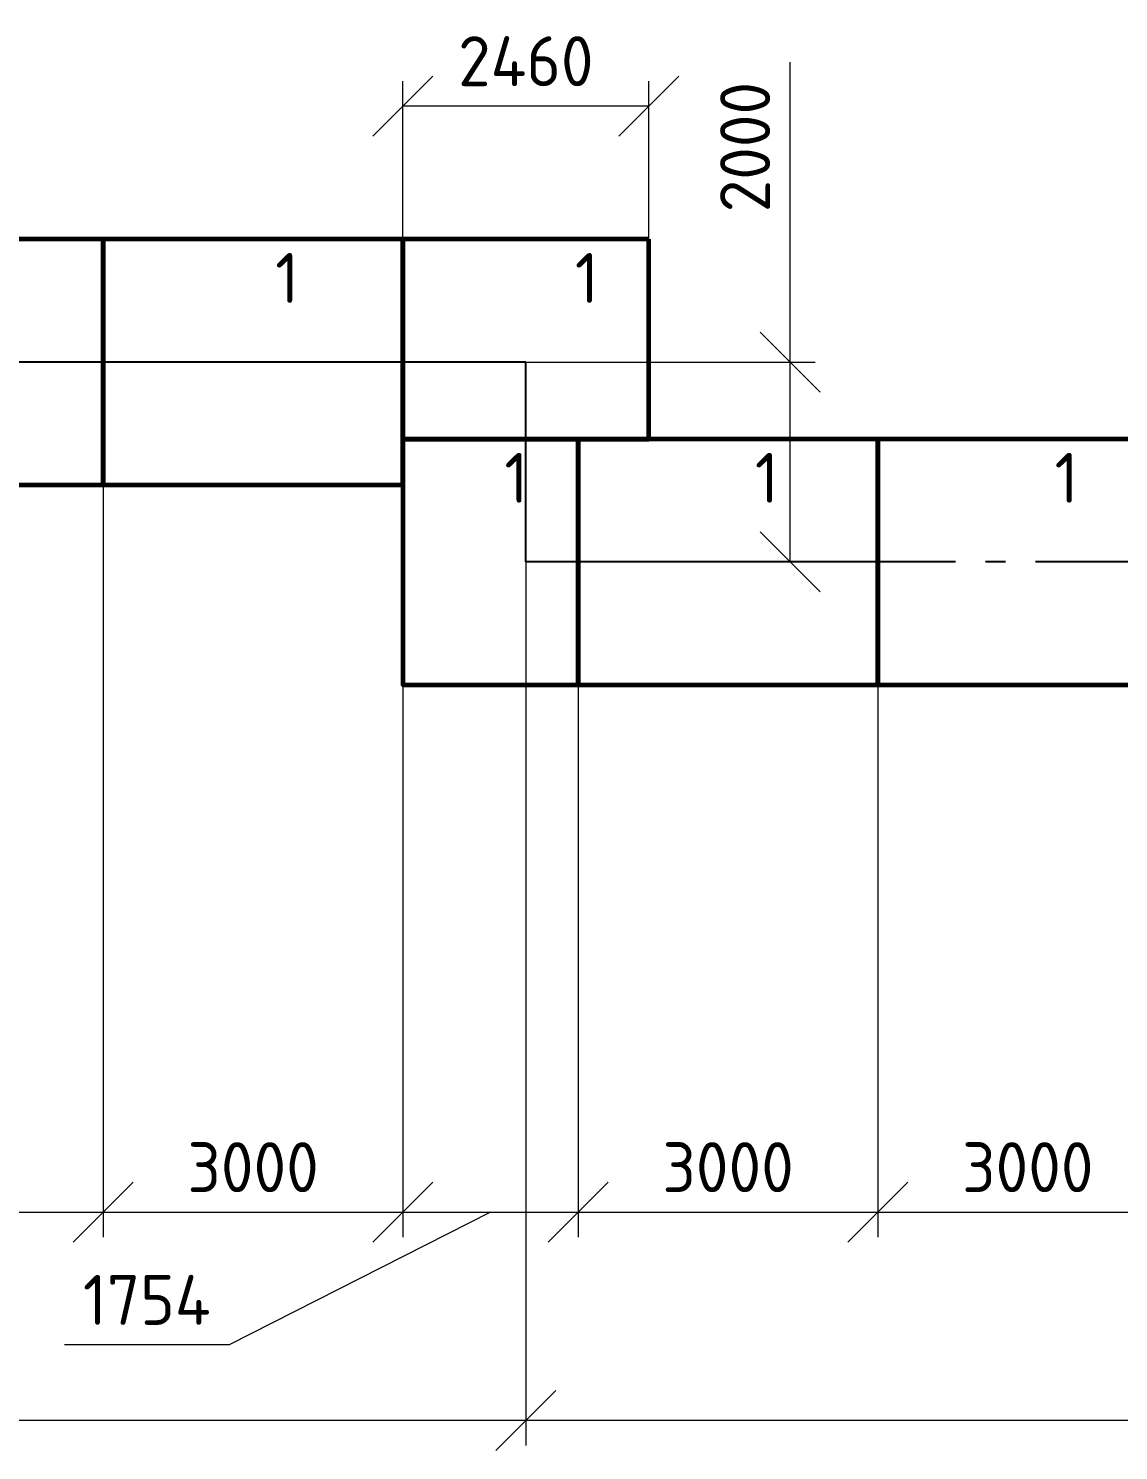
# Model space of a CAD drawing. Header units: metres. Extents: x 1563 to 4966, y -517 to 1463.
# Drawn here: x 2602.4 to 2657, y -179.2 to -108 of the extents above; entities that cross this region are included whole.
import ezdxf

# ---------------------------------------------------------------- set-up
doc = ezdxf.new("R2010")
doc.units = ezdxf.units.M
doc.linetypes.add('DASHDOT_axis', pattern=[24, 20, -1.5, 1, -1.5])
doc.layers.add('Основной', color=1, linetype='Continuous', lineweight=60)
doc.styles.add('GOST', font='GOST.shx', dxfattribs={"oblique": 15})
doc.styles.get("Standard").update_dxf_attribs({"font": 'GOST Common.ttf'})
doc.dimstyles.new('М 1 к 200', dxfattribs={"dimtxt": 3.5, "dimasz": 3, "dimexe": 1.25, "dimexo": 0, "dimgap": 1, "dimtad": 1, "dimdec": 0, "dimlfac": 200, "dimzin": 0, "dimdsep": 46, "dimtxsty": 'GOST', "dimblk": 'OBLIQUE', "dimcen": 5, "dimclrd": 256, "dimclre": 256, "dimclrt": 256, "dimazin": 2, "dimtfac": 1, "dimtdec": 0, "dimtmove": 0, "dimatfit": 3, "dimldrblk": 'NONE', "dimfxl": 1.25, "dimtolj": 1, "dimtzin": 0, "dimlwd": 20, "dimlwe": 20, "dimarcsym": 2})

# ---------------------------------------------------------------- blocks, each defined once
blk = doc.blocks.new('*U190')
at = {"layer": 'Основной'}
blk.add_lwpolyline([(-7.4, 0), (17.2, 0), (17.2, 30), (-7.4, 30)], close=True, dxfattribs=at)
at = {"flags": 1}
for tag, p in [('ПОЗИЦИЯ', (25.33, 28.45)), ('НАИМЕНОВАНИЕ', (25.38, 24.91)), ('ОБОЗНАЧЕНИЕ', (25.38, 21.03)), ('МАСССА_ЕД.,КГ.', (25.59, 17.11)), ('ПРИМЕЧАНИЕ', (25.77, 13.13))]:
    blk.add_attdef(tag, p, '', height=2.5, dxfattribs=at)
blk = doc.blocks.new('*U200')
at = {"layer": 'Основной'}
blk.add_lwpolyline([(-7.4, 9.99), (17.2, 9.99), (17.2, 30), (-7.4, 30)], close=True, dxfattribs=at)
at = {"flags": 1}
for tag, p in [('ПОЗИЦИЯ', (25.33, 28.45)), ('НАИМЕНОВАНИЕ', (25.38, 24.91)), ('ОБОЗНАЧЕНИЕ', (25.38, 21.03)), ('МАСССА_ЕД.,КГ.', (25.59, 17.11)), ('ПРИМЕЧАНИЕ', (25.77, 13.13))]:
    blk.add_attdef(tag, p, '', height=2.5, dxfattribs=at)
blk = doc.blocks.new('*U199')
at = {"layer": 'Основной'}
blk.add_lwpolyline([(-7.4, 12.46), (17.2, 12.46), (17.2, 30), (-7.4, 30)], close=True, dxfattribs=at)
at = {"flags": 1}
for tag, p in [('ПОЗИЦИЯ', (25.33, 28.45)), ('НАИМЕНОВАНИЕ', (25.38, 24.91)), ('ОБОЗНАЧЕНИЕ', (25.38, 21.03)), ('МАСССА_ЕД.,КГ.', (25.59, 17.11)), ('ПРИМЕЧАНИЕ', (25.77, 13.13))]:
    blk.add_attdef(tag, p, '', height=2.5, dxfattribs=at)
blk = doc.blocks.new('_Oblique')
at = {"color": 0, "linetype": 'ByBlock', "lineweight": -2}
blk.add_line((-0.5, -0.5), (0.5, 0.5), dxfattribs=at)
blk = doc.blocks.new('*D238')
at = {"lineweight": 20, "transparency": 16777216}
for p, q in [((2644.944, -140.817), (2644.944, -168.467)), ((2659.944, -140.817), (2659.944, -168.467)), ((2644.944, -167.217), (2659.944, -167.217))]:
    blk.add_line(p, q, dxfattribs=at)
at = {"layer": 'Defpoints', "color": 0, "lineweight": 50, "transparency": 16777216}
for p in [(2644.944, -140.817), (2659.944, -140.817), (2659.944, -167.217)]:
    blk.add_point(p, dxfattribs=at)
at = {"lineweight": 20, "transparency": 16777216, "xscale": 3, "yscale": 3, "zscale": 3, "rotation": 180}
blk.add_blockref('_Oblique', (2644.944, -167.217), dxfattribs=at)
at = {"lineweight": 20, "transparency": 16777216, "xscale": 3, "yscale": 3, "zscale": 3}
blk.add_blockref('_Oblique', (2659.944, -167.217), dxfattribs=at)
at = {"lineweight": 50, "transparency": 16777216, "insert": (2652.444, -164.967), "char_height": 2.5, "attachment_point": 5, "bg_fill": 3, "box_fill_scale": 1.1, "bg_fill_color": 256, "bg_fill_true_color": 13158600, "bg_fill_transparency": 0}
blk.add_mtext('\\A1;3000', dxfattribs=at)
blk = doc.blocks.new('_None')
blk = doc.blocks.new('*D239')
at = {"lineweight": 20, "transparency": 16777216}
for p, q in [((2629.944, -140.817), (2629.944, -168.467)), ((2644.944, -140.817), (2644.944, -168.467)), ((2629.944, -167.217), (2644.944, -167.217))]:
    blk.add_line(p, q, dxfattribs=at)
at = {"layer": 'Defpoints', "color": 0, "lineweight": 50, "transparency": 16777216}
for p in [(2629.944, -140.817), (2644.944, -140.817), (2644.944, -167.217)]:
    blk.add_point(p, dxfattribs=at)
at = {"lineweight": 20, "transparency": 16777216, "xscale": 3, "yscale": 3, "zscale": 3, "rotation": 180}
blk.add_blockref('_Oblique', (2629.944, -167.217), dxfattribs=at)
at = {"lineweight": 20, "transparency": 16777216, "xscale": 3, "yscale": 3, "zscale": 3}
blk.add_blockref('_Oblique', (2644.944, -167.217), dxfattribs=at)
at = {"lineweight": 50, "transparency": 16777216, "insert": (2637.444, -164.967), "char_height": 2.5, "attachment_point": 5, "bg_fill": 3, "box_fill_scale": 1.1, "bg_fill_color": 256, "bg_fill_true_color": 13158600, "bg_fill_transparency": 0}
blk.add_mtext('\\A1;3000', dxfattribs=at)
blk = doc.blocks.new('*D240')
at = {"lineweight": 20, "transparency": 16777216}
for p, q in [((2621.172, -140.817), (2621.172, -168.467)), ((2629.944, -140.817), (2629.944, -168.467)), ((2625.558, -167.217), (2612.478, -173.861)), ((2621.172, -167.217), (2629.944, -167.217)), ((2612.478, -173.861), (2604.228, -173.861))]:
    blk.add_line(p, q, dxfattribs=at)
at = {"layer": 'Defpoints', "color": 0, "lineweight": 50, "transparency": 16777216}
for p in [(2621.172, -140.817), (2629.944, -140.817), (2629.944, -167.217)]:
    blk.add_point(p, dxfattribs=at)
at = {"lineweight": 20, "transparency": 16777216, "xscale": 3, "yscale": 3, "zscale": 3, "rotation": 180}
blk.add_blockref('_Oblique', (2621.172, -167.217), dxfattribs=at)
at = {"lineweight": 20, "transparency": 16777216, "xscale": 3, "yscale": 3, "zscale": 3}
blk.add_blockref('_Oblique', (2629.944, -167.217), dxfattribs=at)
at = {"lineweight": 50, "transparency": 16777216, "insert": (2608.353, -171.611), "char_height": 2.5, "attachment_point": 5, "bg_fill": 3, "box_fill_scale": 1.1, "bg_fill_color": 256, "bg_fill_true_color": 13158600, "bg_fill_transparency": 0}
blk.add_mtext('\\A1;1754', dxfattribs=at)
blk = doc.blocks.new('*D241')
at = {"lineweight": 20, "transparency": 16777216}
for p, q in [((2621.172, -118.511), (2621.172, -110.595)), ((2633.472, -118.511), (2633.472, -110.595)), ((2633.472, -111.845), (2621.172, -111.845))]:
    blk.add_line(p, q, dxfattribs=at)
at = {"layer": 'Defpoints', "color": 0, "lineweight": 50, "transparency": 16777216}
for p in [(2621.172, -111.845), (2621.172, -118.511), (2633.472, -118.511)]:
    blk.add_point(p, dxfattribs=at)
at = {"lineweight": 20, "transparency": 16777216, "xscale": 3, "yscale": 3, "zscale": 3, "rotation": 180}
blk.add_blockref('_Oblique', (2621.172, -111.845), dxfattribs=at)
at = {"lineweight": 20, "transparency": 16777216, "xscale": 3, "yscale": 3, "zscale": 3}
blk.add_blockref('_Oblique', (2633.472, -111.845), dxfattribs=at)
at = {"lineweight": 50, "transparency": 16777216, "insert": (2627.322, -109.595), "char_height": 2.5, "attachment_point": 5, "bg_fill": 3, "box_fill_scale": 1.1, "bg_fill_color": 256, "bg_fill_true_color": 13158600, "bg_fill_transparency": 0}
blk.add_mtext('\\A1;2460', dxfattribs=at)
blk = doc.blocks.new('*D242')
at = {"lineweight": 20, "transparency": 16777216}
for p, q in [((2606.172, -124.661), (2606.172, -168.467)), ((2621.172, -124.661), (2621.172, -168.467)), ((2606.172, -167.217), (2621.172, -167.217))]:
    blk.add_line(p, q, dxfattribs=at)
at = {"layer": 'Defpoints', "color": 0, "lineweight": 50, "transparency": 16777216}
for p in [(2606.172, -124.661), (2621.172, -124.661), (2621.172, -167.217)]:
    blk.add_point(p, dxfattribs=at)
at = {"lineweight": 20, "transparency": 16777216, "xscale": 3, "yscale": 3, "zscale": 3, "rotation": 180}
blk.add_blockref('_Oblique', (2606.172, -167.217), dxfattribs=at)
at = {"lineweight": 20, "transparency": 16777216, "xscale": 3, "yscale": 3, "zscale": 3}
blk.add_blockref('_Oblique', (2621.172, -167.217), dxfattribs=at)
at = {"lineweight": 50, "transparency": 16777216, "insert": (2613.672, -164.967), "char_height": 2.5, "attachment_point": 5, "bg_fill": 3, "box_fill_scale": 1.1, "bg_fill_color": 256, "bg_fill_true_color": 13158600, "bg_fill_transparency": 0}
blk.add_mtext('\\A1;3000', dxfattribs=at)
blk = doc.blocks.new('*D243')
at = {"lineweight": 20, "transparency": 16777216}
for p, q in [((2591.172, -130.811), (2591.172, -168.467)), ((2606.172, -130.811), (2606.172, -168.467)), ((2591.172, -167.217), (2606.172, -167.217))]:
    blk.add_line(p, q, dxfattribs=at)
at = {"layer": 'Defpoints', "color": 0, "lineweight": 50, "transparency": 16777216}
for p in [(2591.172, -130.811), (2606.172, -130.811), (2606.172, -167.217)]:
    blk.add_point(p, dxfattribs=at)
at = {"lineweight": 20, "transparency": 16777216, "xscale": 3, "yscale": 3, "zscale": 3, "rotation": 180}
blk.add_blockref('_Oblique', (2591.172, -167.217), dxfattribs=at)
at = {"lineweight": 20, "transparency": 16777216, "xscale": 3, "yscale": 3, "zscale": 3}
blk.add_blockref('_Oblique', (2606.172, -167.217), dxfattribs=at)
at = {"lineweight": 50, "transparency": 16777216, "insert": (2598.672, -164.967), "char_height": 2.5, "attachment_point": 5, "bg_fill": 3, "box_fill_scale": 1.1, "bg_fill_color": 256, "bg_fill_true_color": 13158600, "bg_fill_transparency": 0}
blk.add_mtext('\\A1;3000', dxfattribs=at)
blk = doc.blocks.new('*D270')
at = {"lineweight": 20, "transparency": 16777216}
for p, q in [((2696.795, -129.492), (2696.795, -178.904)), ((2627.322, -134.661), (2627.322, -178.904)), ((2696.795, -177.654), (2627.322, -177.654))]:
    blk.add_line(p, q, dxfattribs=at)
at = {"layer": 'Defpoints', "color": 0, "lineweight": 50, "transparency": 16777216}
for p in [(2696.795, -129.492), (2627.322, -134.661), (2627.322, -177.654)]:
    blk.add_point(p, dxfattribs=at)
at = {"lineweight": 20, "transparency": 16777216, "xscale": 3, "yscale": 3, "zscale": 3, "rotation": 180}
blk.add_blockref('_Oblique', (2627.322, -177.654), dxfattribs=at)
at = {"lineweight": 20, "transparency": 16777216, "xscale": 3, "yscale": 3, "zscale": 3}
blk.add_blockref('_Oblique', (2696.795, -177.654), dxfattribs=at)
at = {"lineweight": 50, "transparency": 16777216, "insert": (2662.058, -175.404), "char_height": 2.5, "attachment_point": 5, "bg_fill": 3, "box_fill_scale": 1.1, "bg_fill_color": 256, "bg_fill_true_color": 13158600, "bg_fill_transparency": 0}
blk.add_mtext('\\A1;13900', dxfattribs=at)
blk = doc.blocks.new('*D271')
at = {"lineweight": 20, "transparency": 16777216}
for p, q in [((2640.547, -124.661), (2640.547, -109.645)), ((2627.322, -124.661), (2641.797, -124.661)), ((2640.547, -134.661), (2640.547, -124.661)), ((2627.322, -134.661), (2641.797, -134.661))]:
    blk.add_line(p, q, dxfattribs=at)
at = {"layer": 'Defpoints', "color": 0, "lineweight": 50, "transparency": 16777216}
for p in [(2627.322, -124.661), (2640.547, -124.661), (2627.322, -134.661)]:
    blk.add_point(p, dxfattribs=at)
at = {"lineweight": 20, "transparency": 16777216, "xscale": 3, "yscale": 3, "zscale": 3}
for p, rotation in [((2640.547, -124.661), 90), ((2640.547, -134.661), 270)]:
    blk.add_blockref('_Oblique', p, dxfattribs=dict(at, rotation=rotation))
at = {"lineweight": 50, "transparency": 16777216, "insert": (2638.297, -113.895), "char_height": 2.5, "attachment_point": 5, "rotation": 90, "bg_fill": 3, "box_fill_scale": 1.1, "bg_fill_color": 256, "bg_fill_true_color": 13158600, "bg_fill_transparency": 0}
blk.add_mtext('\\A1;2000', dxfattribs=at)
blk = doc.blocks.new('*D272')
at = {"lineweight": 20, "transparency": 16777216}
for p, q in [((2284.322, -124.661), (2284.322, -178.904)), ((2627.322, -124.661), (2627.322, -178.904)), ((2627.322, -177.654), (2284.322, -177.654))]:
    blk.add_line(p, q, dxfattribs=at)
at = {"layer": 'Defpoints', "color": 0, "lineweight": 50, "transparency": 16777216}
for p in [(2284.322, -124.661), (2627.322, -124.661), (2284.322, -177.654)]:
    blk.add_point(p, dxfattribs=at)
at = {"lineweight": 20, "transparency": 16777216, "xscale": 3, "yscale": 3, "zscale": 3, "rotation": 180}
blk.add_blockref('_Oblique', (2284.322, -177.654), dxfattribs=at)
at = {"lineweight": 20, "transparency": 16777216, "xscale": 3, "yscale": 3, "zscale": 3}
blk.add_blockref('_Oblique', (2627.322, -177.654), dxfattribs=at)
at = {"lineweight": 50, "transparency": 16777216, "insert": (2455.822, -175.404), "char_height": 2.5, "attachment_point": 5, "bg_fill": 3, "box_fill_scale": 1.1, "bg_fill_color": 256, "bg_fill_true_color": 13158600, "bg_fill_transparency": 0}
blk.add_mtext('\\A1;68600', dxfattribs=at)

msp = doc.modelspace()

# ---------------------------------------------------------------- linework, layer by layer
at = {"color": 2, "linetype": 'DASHDOT_axis', "lineweight": 25}
msp.add_lwpolyline([(3161.8218, -149.1612), (2970.3218, -149.1612), (2970.3218, -134.6612), (2940.3218, -134.6612), (2875.3218, -134.6612), (2875.3218, -119.6612), (2855.3218, -119.6612), (2855.3218, -134.6612), (2789.8218, -134.6612), (2696.8218, -134.6612), (2638.8218, -134.6612), (2627.3218, -134.6612), (2627.3218, -124.6612), (2615.8218, -124.6612), (2284.3218, -124.6612)], dxfattribs=at)

# ---------------------------------------------------------------- block references
at = {"layer": 'Основной', "xscale": 0.4999999999999996, "yscale": 0.4999999999999996, "zscale": 0.4999999999999996}
for name, p, rotation in [('*U190', (2591.1718, -122.2112), 270), ('*U190', (2606.1718, -122.2112), 270), ('*U200', (2629.7718, -113.5167), 180), ('*U199', (2614.9437, -132.2167), 270), ('*U190', (2629.9437, -132.2167), 270), ('*U190', (2644.9437, -132.2167), 270)]:
    msp.add_blockref(name, p, dxfattribs=dict(at, rotation=rotation))

# ---------------------------------------------------------------- texts
at = {"lineweight": 50, "insert": (2618.4718, -119.1962), "char_height": 2.5, "attachment_point": 3}
msp.add_mtext_dynamic_manual_height_columns('\\pxr1;1', width=15, gutter_width=12.5, heights=[0], dxfattribs=at)

# ---------------------------------------------------------------- next in the draw order: dimensions: what is measured, and where the dimension line sits
at = {"lineweight": 50}
dim = msp.add_linear_dim(base=(2621.1718, -111.8449), p1=(2633.4718, -118.5112), p2=(2621.1718, -118.5112), dimstyle='М 1 к 200', override={"dimtxt": 2.5, "dimtxsty": 'Standard', "dimtfill": 1}, dxfattribs=at)
dim.commit()
dim.dimension.update_dxf_attribs({"geometry": '*D241', "text_midpoint": (2627.3218, -111.8449), "dimtype": 160})
dim = msp.add_linear_dim(base=(2659.9437, -167.2166), p1=(2644.9437, -140.8167), p2=(2659.9437, -140.8167), dimstyle='М 1 к 200', override={"dimtxt": 2.5, "dimtxsty": 'Standard', "dimtfill": 1}, dxfattribs=at)
dim.commit()
dim.dimension.update_dxf_attribs({"geometry": '*D238', "text_midpoint": (2652.4437, -164.9666)})

# ---------------------------------------------------------------- next in the draw order: dimensions: what is measured, and where the dimension line sits
dim = msp.add_linear_dim(base=(2644.9437, -167.2166), p1=(2629.9437, -140.8167), p2=(2644.9437, -140.8167), dimstyle='М 1 к 200', override={"dimtxt": 2.5, "dimtxsty": 'Standard', "dimtfill": 1}, dxfattribs=at)
dim.commit()
dim.dimension.update_dxf_attribs({"geometry": '*D239', "text_midpoint": (2637.4437, -164.9666)})

# ---------------------------------------------------------------- next in the draw order: dimensions: what is measured, and where the dimension line sits
dim = msp.add_linear_dim(base=(2629.9437, -167.2166), p1=(2621.1718, -140.8167), p2=(2629.9437, -140.8167), dimstyle='М 1 к 200', override={"dimtxt": 2.5, "dimtxsty": 'Standard', "dimtmove": 1, "dimtfill": 1}, dxfattribs=at)
dim.commit()
dim.dimension.update_dxf_attribs({"geometry": '*D240', "text_midpoint": (2611.4784, -173.8613), "dimtype": 160})

# ---------------------------------------------------------------- next in the draw order: dimensions: what is measured, and where the dimension line sits
dim = msp.add_linear_dim(base=(2621.1718, -167.2166), p1=(2606.1718, -124.6612), p2=(2621.1718, -124.6612), dimstyle='М 1 к 200', override={"dimtxt": 2.5, "dimtxsty": 'Standard', "dimtfill": 1}, dxfattribs=at)
dim.commit()
dim.dimension.update_dxf_attribs({"geometry": '*D242', "text_midpoint": (2613.6718, -164.9666)})
dim = msp.add_linear_dim(base=(2627.3218, -177.6542), p1=(2696.7945, -129.4919), p2=(2627.3218, -134.6612), text='13900', dimstyle='М 1 к 200', override={"dimtxt": 2.5, "dimtxsty": 'Standard', "dimtfill": 1}, dxfattribs=at)
dim.commit()
dim.dimension.update_dxf_attribs({"geometry": '*D270', "text_midpoint": (2662.0581, -175.4042)})

# ---------------------------------------------------------------- next in the draw order: texts
at = {"lineweight": 50, "insert": (2657.4809, -129.2017), "char_height": 2.5, "attachment_point": 3}
msp.add_mtext_dynamic_manual_height_columns('\\pxr1;1', width=15, gutter_width=12.5, heights=[0], dxfattribs=at)

# ---------------------------------------------------------------- next in the draw order: dimensions: what is measured, and where the dimension line sits
at = {"lineweight": 50}
dim = msp.add_linear_dim(base=(2640.5474, -124.6612), p1=(2627.3218, -134.6612), p2=(2627.3218, -124.6612), angle=90, dimstyle='М 1 к 200', override={"dimtxt": 2.5, "dimtxsty": 'Standard', "dimtfill": 1}, dxfattribs=at)
dim.commit()
dim.dimension.update_dxf_attribs({"geometry": '*D271', "text_midpoint": (2640.5474, -113.8953), "dimtype": 160})
dim = msp.add_linear_dim(base=(2606.1718, -167.2166), p1=(2591.1718, -130.8112), p2=(2606.1718, -130.8112), dimstyle='М 1 к 200', override={"dimtxt": 2.5, "dimtxsty": 'Standard', "dimtfill": 1}, dxfattribs=at)
dim.commit()
dim.dimension.update_dxf_attribs({"geometry": '*D243', "text_midpoint": (2598.6718, -164.9666)})

# ---------------------------------------------------------------- next in the draw order: texts
at = {"lineweight": 50, "char_height": 2.5, "attachment_point": 3}
for insert in [(2633.4718, -119.1962), (2642.4809, -129.2017)]:
    msp.add_mtext_dynamic_manual_height_columns('\\pxr1;1', width=15, gutter_width=12.5, heights=[0], dxfattribs=dict(at, insert=insert))

# ---------------------------------------------------------------- next in the draw order: dimensions: what is measured, and where the dimension line sits
at = {"lineweight": 50}
dim = msp.add_linear_dim(base=(2284.3218, -177.6542), p1=(2627.3218, -124.6612), p2=(2284.3218, -124.6612), dimstyle='М 1 к 200', override={"dimtxt": 2.5, "dimtxsty": 'Standard', "dimtfill": 1}, dxfattribs=at)
dim.commit()
dim.dimension.update_dxf_attribs({"geometry": '*D272', "text_midpoint": (2455.8218, -175.4042)})

# ---------------------------------------------------------------- next in the draw order: texts
at = {"lineweight": 50, "insert": (2629.9437, -129.2017), "char_height": 2.5, "attachment_point": 3}
msp.add_mtext_dynamic_manual_height_columns('\\pxr1;1', width=15, gutter_width=12.5, heights=[0], dxfattribs=at)

doc.saveas('drawing.dxf')
